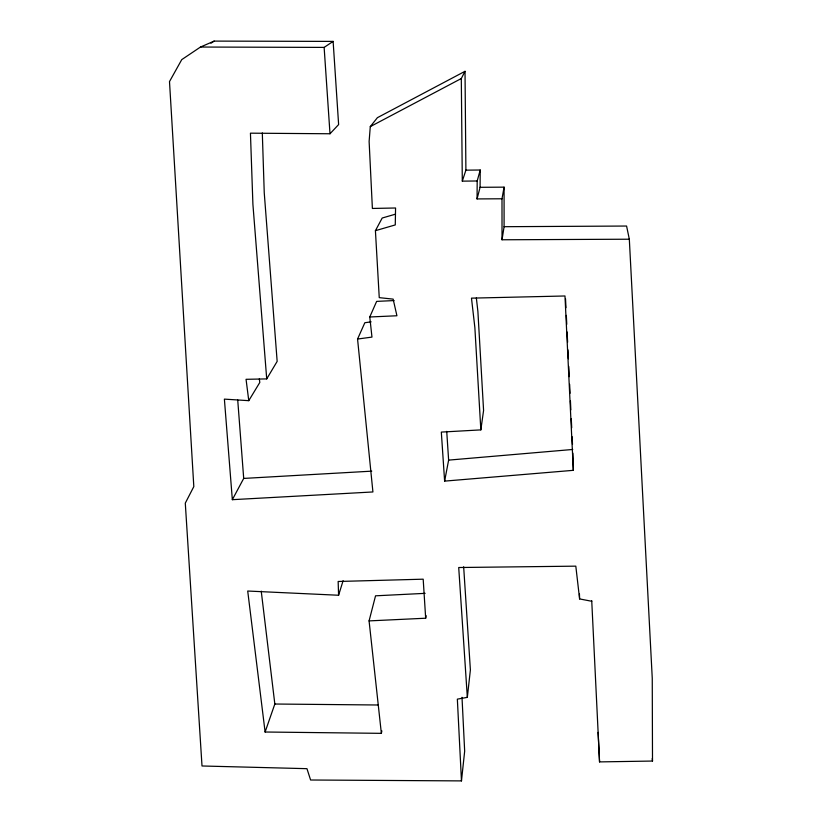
<?xml version="1.0" encoding="UTF-8"?>
<svg xmlns="http://www.w3.org/2000/svg" width="822" height="822" viewBox="0 0 822 822"><rect width="100%" height="100%" fill="white"/><g stroke="black" fill="none" stroke-linecap="round" stroke-linejoin="round"><path stroke-width="1.23" d="M477.058 198.924L480.079 187.303L504.081 187.149L501.995 198.78L477.058 198.924L477.192 180.984L480.223 170.01L465.899 170.164L462.303 181.138L477.192 180.984M480.079 187.303L480.223 170.01M465.899 170.164L465.016 71.309L377.401 117.68L370.28 126.629L369.119 141.446L372.387 208.449L395.567 207.997L395.269 224.93L375.418 230.684L379.25 297.646L393.142 299.126L396.923 315.761L369.766 316.984L371.965 337.092L357.56 339.044L372.921 491.957L232.338 499.684L224.385 399.122L248.768 400.674L259.793 382.477L259.341 378.829M248.768 400.674L246.055 379.312L266.718 378.901L252.909 204.339L250.443 133.174L330.002 133.76L338.623 124.574L333.126 41.398L214.141 41.1L200.486 47.039L181.744 59.626L169.496 81.594L193.817 486.614L185.289 503.136L202.007 765.981L306.955 768.673L310.603 780.006L461.471 780.9L464.666 751.174L462.005 697.313M461.471 780.9L457.351 699.142L467.338 697.354L470.39 669.899L463.659 566.769M572.852 453.148L573.335 470.328L444.62 481.117L441.322 432.084L480.839 429.885L483.583 410.445L477.901 311.559L476.349 297.934M598.108 732.392L599.557 761.902L652.504 761.049L652.257 678.263L629.323 239.212L502.026 239.777L504.092 226.697L504.081 187.149M343.113 580.681L338.592 595.251L247.71 591.028L265.105 732.012L381.357 733.347L369.078 620.898L425.673 618.216L426.125 615.699M444.62 481.117L448.627 460.115L446.726 431.375M381.357 733.347L381.87 730.892M369.078 620.898L375.541 595.816L425.128 593.35M265.105 732.012L274.836 704.022L261.232 591.131M369.766 316.984L376.64 301.386L394.087 300.575M357.56 339.044L364.845 322.727L371.154 321.854M462.303 181.138L461.306 78.532L465.016 71.309M232.338 499.684L243.702 478.425L237.722 399.985M375.418 230.684L382.199 218.025L395.351 214.203M266.718 378.901L277.158 361.382L264.242 192.708L262.31 132.959M210.956 43.237L214.141 41.1M200.486 47.039L324.135 47.399L333.126 41.398M370.28 126.629L461.306 78.532M448.627 460.115L572.749 449.47M243.702 478.425L371.75 471.15M504.092 226.697L626.58 226.04L629.323 239.212M274.836 704.022L378.315 704.999M467.338 697.354L458.717 567.519L575.811 566.153L579.602 598.93L591.768 601.272M652.236 758.583L652.504 761.049M324.135 47.399L330.002 133.76M425.673 618.216L423.186 579.181L338.15 581.483L338.592 595.251M480.839 429.885L474.869 327.629L471.479 298.139L564.981 295.982L573.335 470.328M591.727 600.656L599.557 761.902M565.536 298.776L565.968 307.716M566.337 315.381L566.759 324.32M567.129 331.975L567.612 342.199M567.981 349.853L568.413 358.803M568.773 366.458L569.266 376.682M569.636 384.336L570.057 393.276M570.427 400.941L570.848 409.88M571.28 418.819L571.711 427.759M572.133 436.698L572.502 444.363M579.448 593.967L579.602 598.93M501.995 198.78L502.026 239.777"/></g></svg>
